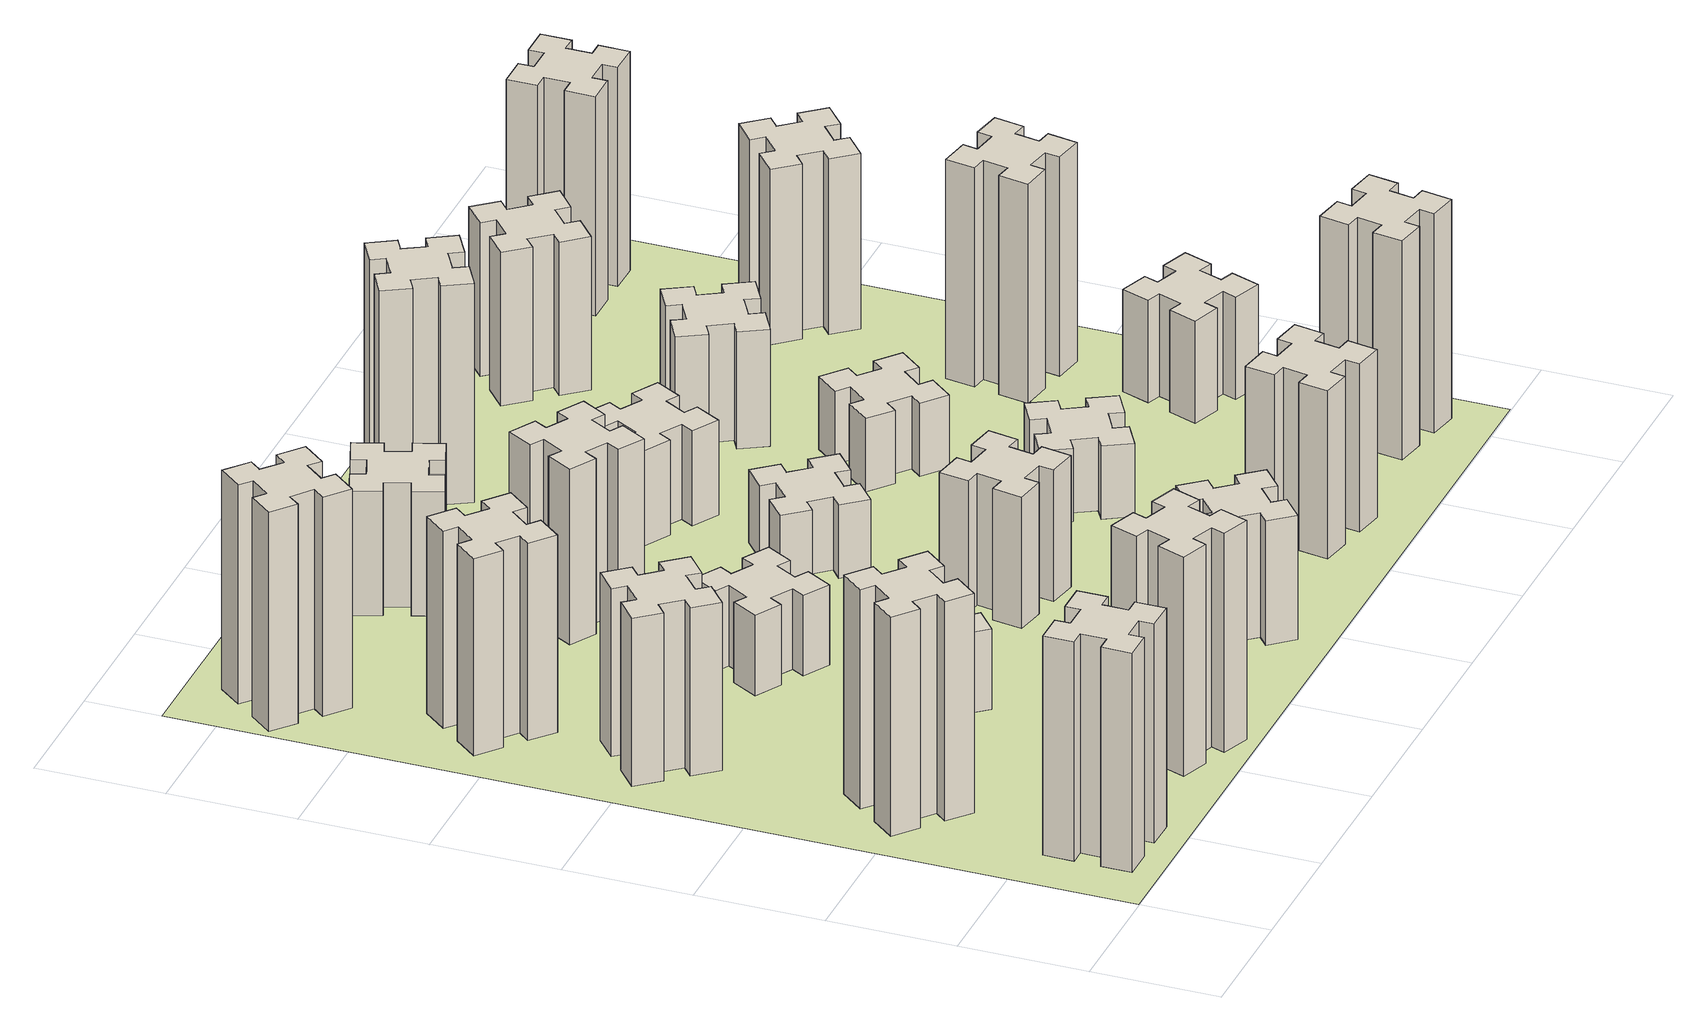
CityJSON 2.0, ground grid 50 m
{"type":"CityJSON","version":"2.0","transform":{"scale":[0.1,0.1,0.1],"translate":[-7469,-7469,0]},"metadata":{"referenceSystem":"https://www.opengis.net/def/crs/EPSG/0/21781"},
"CityObjects":{
"building1":{"type":"Building","attributes":{"class":"1000","function":"1000","usage":"1000","yearOfConstruction":2016,"roofType":"1000","measuredHeight":90,"storeysAboveGround":30,"storeysBelowGround":0},"geometry":[{"type":"Solid","lod":"1","boundaries":[[[[0,1,2,3,4,5,6,7,8,9,10,11,12,13,14,15,16,17,18,19]],[[17,16,20,21]],[[16,15,22,20]],[[15,14,23,22]],[[14,13,24,23]],[[13,12,25,24]],[[12,11,26,25]],[[11,10,27,26]],[[10,9,28,27]],[[9,8,29,28]],[[8,7,30,29]],[[7,6,31,30]],[[6,5,32,31]],[[5,4,33,32]],[[4,3,34,33]],[[3,2,35,34]],[[2,1,36,35]],[[1,0,37,36]],[[0,19,38,37]],[[19,18,39,38]],[[18,17,21,39]],[[24,25,26,27,28,29,30,31,32,33,34,35,36,37,38,39,21,20,22,23]]]]}]},
"building2":{"type":"Building","attributes":{"class":"1000","function":"1000","usage":"1000","yearOfConstruction":2016,"roofType":"1000","measuredHeight":90,"storeysAboveGround":30,"storeysBelowGround":0},"geometry":[{"type":"Solid","lod":"1","boundaries":[[[[40,41,42,43,44,45,46,47,48,49,50,51,52,53,54,55,56,57,58,59]],[[57,56,60,61]],[[56,55,62,60]],[[55,54,63,62]],[[54,53,64,63]],[[53,52,65,64]],[[52,51,66,65]],[[51,50,67,66]],[[50,49,68,67]],[[49,48,69,68]],[[48,47,70,69]],[[47,46,71,70]],[[46,45,72,71]],[[45,44,73,72]],[[44,43,74,73]],[[43,42,75,74]],[[42,41,76,75]],[[41,40,77,76]],[[40,59,78,77]],[[59,58,79,78]],[[58,57,61,79]],[[64,65,66,67,68,69,70,71,72,73,74,75,76,77,78,79,61,60,62,63]]]]}]},
"building3":{"type":"Building","attributes":{"class":"1000","function":"1000","usage":"1000","yearOfConstruction":2016,"roofType":"1000","measuredHeight":69,"storeysAboveGround":30,"storeysBelowGround":0},"geometry":[{"type":"Solid","lod":"1","boundaries":[[[[80,81,82,83,84,85,86,87,88,89,90,91,92,93,94,95,96,97,98,99]],[[97,96,100,101]],[[96,95,102,100]],[[95,94,103,102]],[[94,93,104,103]],[[93,92,105,104]],[[92,91,106,105]],[[91,90,107,106]],[[90,89,108,107]],[[89,88,109,108]],[[88,87,110,109]],[[87,86,111,110]],[[86,85,112,111]],[[85,84,113,112]],[[84,83,114,113]],[[83,82,115,114]],[[82,81,116,115]],[[81,80,117,116]],[[80,99,118,117]],[[99,98,119,118]],[[98,97,101,119]],[[104,105,106,107,108,109,110,111,112,113,114,115,116,117,118,119,101,100,102,103]]]]}]},
"building4":{"type":"Building","attributes":{"class":"1000","function":"1000","usage":"1000","yearOfConstruction":2016,"roofType":"1000","measuredHeight":81,"storeysAboveGround":30,"storeysBelowGround":0},"geometry":[{"type":"Solid","lod":"1","boundaries":[[[[120,121,122,123,124,125,126,127,128,129,130,131,132,133,134,135,136,137,138,139]],[[137,136,140,141]],[[136,135,142,140]],[[135,134,143,142]],[[134,133,144,143]],[[133,132,145,144]],[[132,131,146,145]],[[131,130,147,146]],[[130,129,148,147]],[[129,128,149,148]],[[128,127,150,149]],[[127,126,151,150]],[[126,125,152,151]],[[125,124,153,152]],[[124,123,154,153]],[[123,122,155,154]],[[122,121,156,155]],[[121,120,157,156]],[[120,139,158,157]],[[139,138,159,158]],[[138,137,141,159]],[[144,145,146,147,148,149,150,151,152,153,154,155,156,157,158,159,141,140,142,143]]]]}]},
"building5":{"type":"Building","attributes":{"class":"1000","function":"1000","usage":"1000","yearOfConstruction":2016,"roofType":"1000","measuredHeight":90,"storeysAboveGround":30,"storeysBelowGround":0},"geometry":[{"type":"Solid","lod":"1","boundaries":[[[[160,161,162,163,164,165,166,167,168,169,170,171,172,173,174,175,176,177,178,179]],[[177,176,180,181]],[[176,175,182,180]],[[175,174,183,182]],[[174,173,184,183]],[[173,172,185,184]],[[172,171,186,185]],[[171,170,187,186]],[[170,169,188,187]],[[169,168,189,188]],[[168,167,190,189]],[[167,166,191,190]],[[166,165,192,191]],[[165,164,193,192]],[[164,163,194,193]],[[163,162,195,194]],[[162,161,196,195]],[[161,160,197,196]],[[160,179,198,197]],[[179,178,199,198]],[[178,177,181,199]],[[184,185,186,187,188,189,190,191,192,193,194,195,196,197,198,199,181,180,182,183]]]]}]},
"building6":{"type":"Building","attributes":{"class":"1000","function":"1000","usage":"1000","yearOfConstruction":2016,"roofType":"1000","measuredHeight":90,"storeysAboveGround":30,"storeysBelowGround":0},"geometry":[{"type":"Solid","lod":"1","boundaries":[[[[200,201,202,203,204,205,206,207,208,209,210,211,212,213,214,215,216,217,218,219]],[[217,216,220,221]],[[216,215,222,220]],[[215,214,223,222]],[[214,213,224,223]],[[213,212,225,224]],[[212,211,226,225]],[[211,210,227,226]],[[210,209,228,227]],[[209,208,229,228]],[[208,207,230,229]],[[207,206,231,230]],[[206,205,232,231]],[[205,204,233,232]],[[204,203,234,233]],[[203,202,235,234]],[[202,201,236,235]],[[201,200,237,236]],[[200,219,238,237]],[[219,218,239,238]],[[218,217,221,239]],[[224,225,226,227,228,229,230,231,232,233,234,235,236,237,238,239,221,220,222,223]]]]}]},
"building7":{"type":"Building","attributes":{"class":"1000","function":"1000","usage":"1000","yearOfConstruction":2016,"roofType":"1000","measuredHeight":33,"storeysAboveGround":30,"storeysBelowGround":0},"geometry":[{"type":"Solid","lod":"1","boundaries":[[[[240,241,242,243,244,245,246,247,248,249,250,251,252,253,254,255,256,257,258,259]],[[257,256,260,261]],[[256,255,262,260]],[[255,254,263,262]],[[254,253,264,263]],[[253,252,265,264]],[[252,251,266,265]],[[251,250,267,266]],[[250,249,268,267]],[[249,248,269,268]],[[248,247,270,269]],[[247,246,271,270]],[[246,245,272,271]],[[245,244,273,272]],[[244,243,274,273]],[[243,242,275,274]],[[242,241,276,275]],[[241,240,277,276]],[[240,259,278,277]],[[259,258,279,278]],[[258,257,261,279]],[[264,265,266,267,268,269,270,271,272,273,274,275,276,277,278,279,261,260,262,263]]]]}]},
"building8":{"type":"Building","attributes":{"class":"1000","function":"1000","usage":"1000","yearOfConstruction":2016,"roofType":"1000","measuredHeight":33,"storeysAboveGround":30,"storeysBelowGround":0},"geometry":[{"type":"Solid","lod":"1","boundaries":[[[[280,281,282,283,284,285,286,287,288,289,290,291,292,293,294,295,296,297,298,299]],[[297,296,300,301]],[[296,295,302,300]],[[295,294,303,302]],[[294,293,304,303]],[[293,292,305,304]],[[292,291,306,305]],[[291,290,307,306]],[[290,289,308,307]],[[289,288,309,308]],[[288,287,310,309]],[[287,286,311,310]],[[286,285,312,311]],[[285,284,313,312]],[[284,283,314,313]],[[283,282,315,314]],[[282,281,316,315]],[[281,280,317,316]],[[280,299,318,317]],[[299,298,319,318]],[[298,297,301,319]],[[304,305,306,307,308,309,310,311,312,313,314,315,316,317,318,319,301,300,302,303]]]]}]},
"building9":{"type":"Building","attributes":{"class":"1000","function":"1000","usage":"1000","yearOfConstruction":2016,"roofType":"1000","measuredHeight":72,"storeysAboveGround":30,"storeysBelowGround":0},"geometry":[{"type":"Solid","lod":"1","boundaries":[[[[320,321,322,323,324,325,326,327,328,329,330,331,332,333,334,335,336,337,338,339]],[[337,336,340,341]],[[336,335,342,340]],[[335,334,343,342]],[[334,333,344,343]],[[333,332,345,344]],[[332,331,346,345]],[[331,330,347,346]],[[330,329,348,347]],[[329,328,349,348]],[[328,327,350,349]],[[327,326,351,350]],[[326,325,352,351]],[[325,324,353,352]],[[324,323,354,353]],[[323,322,355,354]],[[322,321,356,355]],[[321,320,357,356]],[[320,339,358,357]],[[339,338,359,358]],[[338,337,341,359]],[[344,345,346,347,348,349,350,351,352,353,354,355,356,357,358,359,341,340,342,343]]]]}]},
"building10":{"type":"Building","attributes":{"class":"1000","function":"1000","usage":"1000","yearOfConstruction":2016,"roofType":"1000","measuredHeight":51,"storeysAboveGround":30,"storeysBelowGround":0},"geometry":[{"type":"Solid","lod":"1","boundaries":[[[[360,361,362,363,364,365,366,367,368,369,370,371,372,373,374,375,376,377,378,379]],[[377,376,380,381]],[[376,375,382,380]],[[375,374,383,382]],[[374,373,384,383]],[[373,372,385,384]],[[372,371,386,385]],[[371,370,387,386]],[[370,369,388,387]],[[369,368,389,388]],[[368,367,390,389]],[[367,366,391,390]],[[366,365,392,391]],[[365,364,393,392]],[[364,363,394,393]],[[363,362,395,394]],[[362,361,396,395]],[[361,360,397,396]],[[360,379,398,397]],[[379,378,399,398]],[[378,377,381,399]],[[384,385,386,387,388,389,390,391,392,393,394,395,396,397,398,399,381,380,382,383]]]]}]},
"building11":{"type":"Building","attributes":{"class":"1000","function":"1000","usage":"1000","yearOfConstruction":2016,"roofType":"1000","measuredHeight":51,"storeysAboveGround":30,"storeysBelowGround":0},"geometry":[{"type":"Solid","lod":"1","boundaries":[[[[400,401,402,403,404,405,406,407,408,409,410,411,412,413,414,415,416,417,418,419]],[[417,416,420,421]],[[416,415,422,420]],[[415,414,423,422]],[[414,413,424,423]],[[413,412,425,424]],[[412,411,426,425]],[[411,410,427,426]],[[410,409,428,427]],[[409,408,429,428]],[[408,407,430,429]],[[407,406,431,430]],[[406,405,432,431]],[[405,404,433,432]],[[404,403,434,433]],[[403,402,435,434]],[[402,401,436,435]],[[401,400,437,436]],[[400,419,438,437]],[[419,418,439,438]],[[418,417,421,439]],[[424,425,426,427,428,429,430,431,432,433,434,435,436,437,438,439,421,420,422,423]]]]}]},
"building12":{"type":"Building","attributes":{"class":"1000","function":"1000","usage":"1000","yearOfConstruction":2016,"roofType":"1000","measuredHeight":54,"storeysAboveGround":30,"storeysBelowGround":0},"geometry":[{"type":"Solid","lod":"1","boundaries":[[[[440,441,442,443,444,445,446,447,448,449,450,451,452,453,454,455,456,457,458,459]],[[457,456,460,461]],[[456,455,462,460]],[[455,454,463,462]],[[454,453,464,463]],[[453,452,465,464]],[[452,451,466,465]],[[451,450,467,466]],[[450,449,468,467]],[[449,448,469,468]],[[448,447,470,469]],[[447,446,471,470]],[[446,445,472,471]],[[445,444,473,472]],[[444,443,474,473]],[[443,442,475,474]],[[442,441,476,475]],[[441,440,477,476]],[[440,459,478,477]],[[459,458,479,478]],[[458,457,461,479]],[[464,465,466,467,468,469,470,471,472,473,474,475,476,477,478,479,461,460,462,463]]]]}]},
"building13":{"type":"Building","attributes":{"class":"1000","function":"1000","usage":"1000","yearOfConstruction":2016,"roofType":"1000","measuredHeight":30,"storeysAboveGround":30,"storeysBelowGround":0},"geometry":[{"type":"Solid","lod":"1","boundaries":[[[[480,481,482,483,484,485,486,487,488,489,490,491,492,493,494,495,496,497,498,499]],[[497,496,500,501]],[[496,495,502,500]],[[495,494,503,502]],[[494,493,504,503]],[[493,492,505,504]],[[492,491,506,505]],[[491,490,507,506]],[[490,489,508,507]],[[489,488,509,508]],[[488,487,510,509]],[[487,486,511,510]],[[486,485,512,511]],[[485,484,513,512]],[[484,483,514,513]],[[483,482,515,514]],[[482,481,516,515]],[[481,480,517,516]],[[480,499,518,517]],[[499,498,519,518]],[[498,497,501,519]],[[504,505,506,507,508,509,510,511,512,513,514,515,516,517,518,519,501,500,502,503]]]]}]},
"building14":{"type":"Building","attributes":{"class":"1000","function":"1000","usage":"1000","yearOfConstruction":2016,"roofType":"1000","measuredHeight":39,"storeysAboveGround":30,"storeysBelowGround":0},"geometry":[{"type":"Solid","lod":"1","boundaries":[[[[520,521,522,523,524,525,526,527,528,529,530,531,532,533,534,535,536,537,538,539]],[[537,536,540,541]],[[536,535,542,540]],[[535,534,543,542]],[[534,533,544,543]],[[533,532,545,544]],[[532,531,546,545]],[[531,530,547,546]],[[530,529,548,547]],[[529,528,549,548]],[[528,527,550,549]],[[527,526,551,550]],[[526,525,552,551]],[[525,524,553,552]],[[524,523,554,553]],[[523,522,555,554]],[[522,521,556,555]],[[521,520,557,556]],[[520,539,558,557]],[[539,538,559,558]],[[538,537,541,559]],[[544,545,546,547,548,549,550,551,552,553,554,555,556,557,558,559,541,540,542,543]]]]}]},
"building15":{"type":"Building","attributes":{"class":"1000","function":"1000","usage":"1000","yearOfConstruction":2016,"roofType":"1000","measuredHeight":69,"storeysAboveGround":30,"storeysBelowGround":0},"geometry":[{"type":"Solid","lod":"1","boundaries":[[[[560,561,562,563,564,565,566,567,568,569,570,571,572,573,574,575,576,577,578,579]],[[577,576,580,581]],[[576,575,582,580]],[[575,574,583,582]],[[574,573,584,583]],[[573,572,585,584]],[[572,571,586,585]],[[571,570,587,586]],[[570,569,588,587]],[[569,568,589,588]],[[568,567,590,589]],[[567,566,591,590]],[[566,565,592,591]],[[565,564,593,592]],[[564,563,594,593]],[[563,562,595,594]],[[562,561,596,595]],[[561,560,597,596]],[[560,579,598,597]],[[579,578,599,598]],[[578,577,581,599]],[[584,585,586,587,588,589,590,591,592,593,594,595,596,597,598,599,581,580,582,583]]]]}]},
"building16":{"type":"Building","attributes":{"class":"1000","function":"1000","usage":"1000","yearOfConstruction":2016,"roofType":"1000","measuredHeight":90,"storeysAboveGround":30,"storeysBelowGround":0},"geometry":[{"type":"Solid","lod":"1","boundaries":[[[[600,601,602,603,604,605,606,607,608,609,610,611,612,613,614,615,616,617,618,619]],[[617,616,620,621]],[[616,615,622,620]],[[615,614,623,622]],[[614,613,624,623]],[[613,612,625,624]],[[612,611,626,625]],[[611,610,627,626]],[[610,609,628,627]],[[609,608,629,628]],[[608,607,630,629]],[[607,606,631,630]],[[606,605,632,631]],[[605,604,633,632]],[[604,603,634,633]],[[603,602,635,634]],[[602,601,636,635]],[[601,600,637,636]],[[600,619,638,637]],[[619,618,639,638]],[[618,617,621,639]],[[624,625,626,627,628,629,630,631,632,633,634,635,636,637,638,639,621,620,622,623]]]]}]},
"building17":{"type":"Building","attributes":{"class":"1000","function":"1000","usage":"1000","yearOfConstruction":2016,"roofType":"1000","measuredHeight":30,"storeysAboveGround":30,"storeysBelowGround":0},"geometry":[{"type":"Solid","lod":"1","boundaries":[[[[640,641,642,643,644,645,646,647,648,649,650,651,652,653,654,655,656,657,658,659]],[[657,656,660,661]],[[656,655,662,660]],[[655,654,663,662]],[[654,653,664,663]],[[653,652,665,664]],[[652,651,666,665]],[[651,650,667,666]],[[650,649,668,667]],[[649,648,669,668]],[[648,647,670,669]],[[647,646,671,670]],[[646,645,672,671]],[[645,644,673,672]],[[644,643,674,673]],[[643,642,675,674]],[[642,641,676,675]],[[641,640,677,676]],[[640,659,678,677]],[[659,658,679,678]],[[658,657,661,679]],[[664,665,666,667,668,669,670,671,672,673,674,675,676,677,678,679,661,660,662,663]]]]}]},
"building18":{"type":"Building","attributes":{"class":"1000","function":"1000","usage":"1000","yearOfConstruction":2016,"roofType":"1000","measuredHeight":30,"storeysAboveGround":30,"storeysBelowGround":0},"geometry":[{"type":"Solid","lod":"1","boundaries":[[[[680,681,682,683,684,685,686,687,688,689,690,691,692,693,694,695,696,697,698,699]],[[697,696,700,701]],[[696,695,702,700]],[[695,694,703,702]],[[694,693,704,703]],[[693,692,705,704]],[[692,691,706,705]],[[691,690,707,706]],[[690,689,708,707]],[[689,688,709,708]],[[688,687,710,709]],[[687,686,711,710]],[[686,685,712,711]],[[685,684,713,712]],[[684,683,714,713]],[[683,682,715,714]],[[682,681,716,715]],[[681,680,717,716]],[[680,699,718,717]],[[699,698,719,718]],[[698,697,701,719]],[[704,705,706,707,708,709,710,711,712,713,714,715,716,717,718,719,701,700,702,703]]]]}]},
"building19":{"type":"Building","attributes":{"class":"1000","function":"1000","usage":"1000","yearOfConstruction":2016,"roofType":"1000","measuredHeight":48,"storeysAboveGround":30,"storeysBelowGround":0},"geometry":[{"type":"Solid","lod":"1","boundaries":[[[[720,721,722,723,724,725,726,727,728,729,730,731,732,733,734,735,736,737,738,739]],[[737,736,740,741]],[[736,735,742,740]],[[735,734,743,742]],[[734,733,744,743]],[[733,732,745,744]],[[732,731,746,745]],[[731,730,747,746]],[[730,729,748,747]],[[729,728,749,748]],[[728,727,750,749]],[[727,726,751,750]],[[726,725,752,751]],[[725,724,753,752]],[[724,723,754,753]],[[723,722,755,754]],[[722,721,756,755]],[[721,720,757,756]],[[720,739,758,757]],[[739,738,759,758]],[[738,737,741,759]],[[744,745,746,747,748,749,750,751,752,753,754,755,756,757,758,759,741,740,742,743]]]]}]},
"building20":{"type":"Building","attributes":{"class":"1000","function":"1000","usage":"1000","yearOfConstruction":2016,"roofType":"1000","measuredHeight":90,"storeysAboveGround":30,"storeysBelowGround":0},"geometry":[{"type":"Solid","lod":"1","boundaries":[[[[760,761,762,763,764,765,766,767,768,769,770,771,772,773,774,775,776,777,778,779]],[[777,776,780,781]],[[776,775,782,780]],[[775,774,783,782]],[[774,773,784,783]],[[773,772,785,784]],[[772,771,786,785]],[[771,770,787,786]],[[770,769,788,787]],[[769,768,789,788]],[[768,767,790,789]],[[767,766,791,790]],[[766,765,792,791]],[[765,764,793,792]],[[764,763,794,793]],[[763,762,795,794]],[[762,761,796,795]],[[761,760,797,796]],[[760,779,798,797]],[[779,778,799,798]],[[778,777,781,799]],[[784,785,786,787,788,789,790,791,792,793,794,795,796,797,798,799,781,780,782,783]]]]}]},
"building21":{"type":"Building","attributes":{"class":"1000","function":"1000","usage":"1000","yearOfConstruction":2016,"roofType":"1000","measuredHeight":63,"storeysAboveGround":30,"storeysBelowGround":0},"geometry":[{"type":"Solid","lod":"1","boundaries":[[[[800,801,802,803,804,805,806,807,808,809,810,811,812,813,814,815,816,817,818,819]],[[817,816,820,821]],[[816,815,822,820]],[[815,814,823,822]],[[814,813,824,823]],[[813,812,825,824]],[[812,811,826,825]],[[811,810,827,826]],[[810,809,828,827]],[[809,808,829,828]],[[808,807,830,829]],[[807,806,831,830]],[[806,805,832,831]],[[805,804,833,832]],[[804,803,834,833]],[[803,802,835,834]],[[802,801,836,835]],[[801,800,837,836]],[[800,819,838,837]],[[819,818,839,838]],[[818,817,821,839]],[[824,825,826,827,828,829,830,831,832,833,834,835,836,837,838,839,821,820,822,823]]]]}]},
"building22":{"type":"Building","attributes":{"class":"1000","function":"1000","usage":"1000","yearOfConstruction":2016,"roofType":"1000","measuredHeight":42,"storeysAboveGround":30,"storeysBelowGround":0},"geometry":[{"type":"Solid","lod":"1","boundaries":[[[[840,841,842,843,844,845,846,847,848,849,850,851,852,853,854,855,856,857,858,859]],[[857,856,860,861]],[[856,855,862,860]],[[855,854,863,862]],[[854,853,864,863]],[[853,852,865,864]],[[852,851,866,865]],[[851,850,867,866]],[[850,849,868,867]],[[849,848,869,868]],[[848,847,870,869]],[[847,846,871,870]],[[846,845,872,871]],[[845,844,873,872]],[[844,843,874,873]],[[843,842,875,874]],[[842,841,876,875]],[[841,840,877,876]],[[840,859,878,877]],[[859,858,879,878]],[[858,857,861,879]],[[864,865,866,867,868,869,870,871,872,873,874,875,876,877,878,879,861,860,862,863]]]]}]},
"building23":{"type":"Building","attributes":{"class":"1000","function":"1000","usage":"1000","yearOfConstruction":2016,"roofType":"1000","measuredHeight":90,"storeysAboveGround":30,"storeysBelowGround":0},"geometry":[{"type":"Solid","lod":"1","boundaries":[[[[880,881,882,883,884,885,886,887,888,889,890,891,892,893,894,895,896,897,898,899]],[[897,896,900,901]],[[896,895,902,900]],[[895,894,903,902]],[[894,893,904,903]],[[893,892,905,904]],[[892,891,906,905]],[[891,890,907,906]],[[890,889,908,907]],[[889,888,909,908]],[[888,887,910,909]],[[887,886,911,910]],[[886,885,912,911]],[[885,884,913,912]],[[884,883,914,913]],[[883,882,915,914]],[[882,881,916,915]],[[881,880,917,916]],[[880,899,918,917]],[[899,898,919,918]],[[898,897,901,919]],[[904,905,906,907,908,909,910,911,912,913,914,915,916,917,918,919,901,900,902,903]]]]}]},
"building24":{"type":"Building","attributes":{"class":"1000","function":"1000","usage":"1000","yearOfConstruction":2016,"roofType":"1000","measuredHeight":72,"storeysAboveGround":30,"storeysBelowGround":0},"geometry":[{"type":"Solid","lod":"1","boundaries":[[[[920,921,922,923,924,925,926,927,928,929,930,931,932,933,934,935,936,937,938,939]],[[937,936,940,941]],[[936,935,942,940]],[[935,934,943,942]],[[934,933,944,943]],[[933,932,945,944]],[[932,931,946,945]],[[931,930,947,946]],[[930,929,948,947]],[[929,928,949,948]],[[928,927,950,949]],[[927,926,951,950]],[[926,925,952,951]],[[925,924,953,952]],[[924,923,954,953]],[[923,922,955,954]],[[922,921,956,955]],[[921,920,957,956]],[[920,939,958,957]],[[939,938,959,958]],[[938,937,941,959]],[[944,945,946,947,948,949,950,951,952,953,954,955,956,957,958,959,941,940,942,943]]]]}]},
"building25":{"type":"Building","attributes":{"class":"1000","function":"1000","usage":"1000","yearOfConstruction":2016,"roofType":"1000","measuredHeight":90,"storeysAboveGround":30,"storeysBelowGround":0},"geometry":[{"type":"Solid","lod":"1","boundaries":[[[[960,961,962,963,964,965,966,967,968,969,970,971,972,973,974,975,976,977,978,979]],[[977,976,980,981]],[[976,975,982,980]],[[975,974,983,982]],[[974,973,984,983]],[[973,972,985,984]],[[972,971,986,985]],[[971,970,987,986]],[[970,969,988,987]],[[969,968,989,988]],[[968,967,990,989]],[[967,966,991,990]],[[966,965,992,991]],[[965,964,993,992]],[[964,963,994,993]],[[963,962,995,994]],[[962,961,996,995]],[[961,960,997,996]],[[960,979,998,997]],[[979,978,999,998]],[[978,977,981,999]],[[984,985,986,987,988,989,990,991,992,993,994,995,996,997,998,999,981,980,982,983]]]]}]},
"landuse1":{"type":"LandUse","attributes":{"name":"plot1","function":"1010"},"geometry":[{"type":"MultiSurface","lod":"1","boundaries":[[[1000,1001,1002,1003]]]}]}
},
"vertices":[
[265,325,0],[265,225,0],[205,225,0],[205,105,0],[325,105,0],[325,165,0],[425,165,0],[425,105,0],[545,105,0],[545,225,0],[485,225,0],[485,325,0],[545,325,0],[545,445,0],[425,445,0],[425,385,0],[325,385,0],[325,445,0],[205,445,0],[205,325,0],[325,385,900],[325,445,900],[425,385,900],[425,445,900],[545,445,900],[545,325,900],[485,325,900],[485,225,900],[545,225,900],[545,105,900],[425,105,900],[425,165,900],[325,165,900],[325,105,900],[205,105,900],[205,225,900],[265,225,900],[265,325,900],[205,325,900],[205,445,900],
[484,1067,0],[408,1132,0],[446,1178,0],[354,1255,0],[277,1163,0],[323,1124,0],[259,1048,0],[213,1086,0],[136,994,0],[228,917,0],[266,963,0],[343,899,0],[304,853,0],[396,776,0],[473,868,0],[427,906,0],[492,983,0],[538,944,0],[615,1036,0],[523,1113,0],[492,983,900],[538,944,900],[427,906,900],[473,868,900],[396,776,900],[304,853,900],[343,899,900],[266,963,900],[228,917,900],[136,994,900],[213,1086,900],[259,1048,900],[323,1124,900],[277,1163,900],[354,1255,900],[446,1178,900],[408,1132,900],[484,1067,900],[523,1113,900],[615,1036,900],
[492,1988,0],[427,2064,0],[473,2103,0],[396,2195,0],[304,2118,0],[343,2072,0],[266,2007,0],[228,2053,0],[136,1976,0],[213,1884,0],[259,1923,0],[323,1846,0],[277,1808,0],[354,1716,0],[446,1793,0],[408,1839,0],[484,1903,0],[523,1857,0],[615,1934,0],[538,2026,0],[484,1903,690],[523,1857,690],[408,1839,690],[446,1793,690],[354,1716,690],[277,1808,690],[323,1846,690],[259,1923,690],[213,1884,690],[136,1976,690],[228,2053,690],[266,2007,690],[343,2072,690],[304,2118,690],[396,2195,690],[473,2103,690],[427,2064,690],[492,1988,690],[538,2026,690],[615,1934,690],
[484,2647,0],[408,2712,0],[446,2758,0],[354,2835,0],[277,2743,0],[323,2704,0],[259,2628,0],[213,2666,0],[136,2574,0],[228,2497,0],[266,2543,0],[343,2479,0],[304,2433,0],[396,2356,0],[473,2448,0],[427,2486,0],[492,2563,0],[538,2524,0],[615,2616,0],[523,2693,0],[492,2563,810],[538,2524,810],[427,2486,810],[473,2448,810],[396,2356,810],[304,2433,810],[343,2479,810],[266,2543,810],[228,2497,810],[136,2574,810],[213,2666,810],[259,2628,810],[323,2704,810],[277,2743,810],[354,2835,810],[446,2758,810],[408,2712,810],[484,2647,810],[523,2693,810],[615,2616,810],
[1029,360,0],[995,266,0],[939,287,0],[897,174,0],[1010,133,0],[1031,189,0],[1125,155,0],[1104,99,0],[1217,57,0],[1258,170,0],[1202,191,0],[1236,285,0],[1292,264,0],[1333,377,0],[1220,418,0],[1200,362,0],[1106,396,0],[1127,452,0],[1014,493,0],[973,380,0],[1106,396,900],[1127,452,900],[1200,362,900],[1220,418,900],[1333,377,900],[1292,264,900],[1236,285,900],[1202,191,900],[1258,170,900],[1217,57,900],[1104,99,900],[1125,155,900],[1031,189,900],[1010,133,900],[897,174,900],[939,287,900],[995,266,900],[1029,360,900],[973,380,900],[1014,493,900],
[384,3387,0],[308,3452,0],[346,3498,0],[254,3575,0],[177,3483,0],[223,3444,0],[159,3368,0],[113,3406,0],[36,3314,0],[128,3237,0],[166,3283,0],[243,3219,0],[204,3173,0],[296,3096,0],[373,3188,0],[327,3226,0],[392,3303,0],[438,3264,0],[515,3356,0],[423,3433,0],[392,3303,900],[438,3264,900],[327,3226,900],[373,3188,900],[296,3096,900],[204,3173,900],[243,3219,900],[166,3283,900],[128,3237,900],[36,3314,900],[113,3406,900],[159,3368,900],[223,3444,900],[177,3483,900],[254,3575,900],[346,3498,900],[308,3452,900],[384,3387,900],[423,3433,900],[515,3356,900],
[1083,1332,0],[1006,1267,0],[968,1313,0],[876,1236,0],[953,1144,0],[999,1183,0],[1063,1106,0],[1017,1068,0],[1094,976,0],[1186,1053,0],[1148,1099,0],[1224,1163,0],[1263,1117,0],[1355,1194,0],[1278,1286,0],[1232,1248,0],[1167,1324,0],[1213,1363,0],[1136,1455,0],[1044,1378,0],[1167,1324,330],[1213,1363,330],[1232,1248,330],[1278,1286,330],[1355,1194,330],[1263,1117,330],[1224,1163,330],[1148,1099,330],[1186,1053,330],[1094,976,330],[1017,1068,330],[1063,1106,330],[999,1183,330],[953,1144,330],[876,1236,330],[968,1313,330],[1006,1267,330],[1083,1332,330],[1044,1378,330],[1136,1455,330],
[1017,1785,0],[1104,1735,0],[1074,1683,0],[1178,1623,0],[1238,1727,0],[1186,1757,0],[1236,1844,0],[1288,1814,0],[1348,1918,0],[1244,1978,0],[1214,1926,0],[1127,1976,0],[1157,2028,0],[1053,2088,0],[993,1984,0],[1045,1954,0],[995,1867,0],[943,1897,0],[883,1793,0],[987,1733,0],[995,1867,330],[943,1897,330],[1045,1954,330],[993,1984,330],[1053,2088,330],[1157,2028,330],[1127,1976,330],[1214,1926,330],[1244,1978,330],[1348,1918,330],[1288,1814,330],[1236,1844,330],[1186,1757,330],[1238,1727,330],[1178,1623,330],[1074,1683,330],[1104,1735,330],[1017,1785,330],[987,1733,330],[883,1793,330],
[1117,2525,0],[1204,2475,0],[1174,2423,0],[1278,2363,0],[1338,2467,0],[1286,2497,0],[1336,2584,0],[1388,2554,0],[1448,2658,0],[1344,2718,0],[1314,2666,0],[1227,2716,0],[1257,2768,0],[1153,2828,0],[1093,2724,0],[1145,2694,0],[1095,2607,0],[1043,2637,0],[983,2533,0],[1087,2473,0],[1095,2607,720],[1043,2637,720],[1145,2694,720],[1093,2724,720],[1153,2828,720],[1257,2768,720],[1227,2716,720],[1314,2666,720],[1344,2718,720],[1448,2658,720],[1388,2554,720],[1336,2584,720],[1286,2497,720],[1338,2467,720],[1278,2363,720],[1174,2423,720],[1204,2475,720],[1117,2525,720],[1087,2473,720],[983,2533,720],
[1839,343,0],[1903,266,0],[1857,228,0],[1934,136,0],[2026,213,0],[1988,259,0],[2064,323,0],[2103,277,0],[2195,354,0],[2118,446,0],[2072,408,0],[2007,484,0],[2053,523,0],[1976,615,0],[1884,538,0],[1923,492,0],[1846,427,0],[1808,473,0],[1716,396,0],[1793,304,0],[1846,427,510],[1808,473,510],[1923,492,510],[1884,538,510],[1976,615,510],[2053,523,510],[2007,484,510],[2072,408,510],[2118,446,510],[2195,354,510],[2103,277,510],[2064,323,510],[1988,259,510],[2026,213,510],[1934,136,510],[1857,228,510],[1903,266,510],[1839,343,510],[1793,304,510],[1716,396,510],
[1125,3356,0],[1031,3322,0],[1010,3378,0],[897,3337,0],[939,3224,0],[995,3245,0],[1029,3151,0],[973,3130,0],[1014,3017,0],[1127,3059,0],[1106,3115,0],[1200,3149,0],[1220,3093,0],[1333,3134,0],[1292,3247,0],[1236,3226,0],[1202,3320,0],[1258,3340,0],[1217,3453,0],[1104,3412,0],[1202,3320,510],[1258,3340,510],[1236,3226,510],[1292,3247,510],[1333,3134,510],[1220,3093,510],[1200,3149,510],[1106,3115,510],[1127,3059,510],[1014,3017,510],[973,3130,510],[1029,3151,510],[995,3245,510],[939,3224,510],[897,3337,510],[1010,3378,510],[1031,3322,510],[1125,3356,510],[1104,3412,510],[1217,3453,510],
[1955,1147,0],[1972,1245,0],[2031,1235,0],[2052,1353,0],[1934,1374,0],[1924,1315,0],[1825,1332,0],[1836,1391,0],[1717,1412,0],[1697,1294,0],[1756,1284,0],[1738,1185,0],[1679,1196,0],[1658,1077,0],[1777,1057,0],[1787,1116,0],[1885,1098,0],[1875,1039,0],[1993,1018,0],[2014,1137,0],[1885,1098,540],[1875,1039,540],[1787,1116,540],[1777,1057,540],[1658,1077,540],[1679,1196,540],[1738,1185,540],[1756,1284,540],[1697,1294,540],[1717,1412,540],[1836,1391,540],[1825,1332,540],[1924,1315,540],[1934,1374,540],[2052,1353,540],[2031,1235,540],[1972,1245,540],[1955,1147,540],[2014,1137,540],[1993,1018,540],
[1972,1988,0],[1907,2064,0],[1953,2103,0],[1876,2195,0],[1784,2118,0],[1823,2072,0],[1746,2007,0],[1708,2053,0],[1616,1976,0],[1693,1884,0],[1739,1923,0],[1803,1846,0],[1757,1808,0],[1834,1716,0],[1926,1793,0],[1888,1839,0],[1964,1903,0],[2003,1857,0],[2095,1934,0],[2018,2026,0],[1964,1903,300],[2003,1857,300],[1888,1839,300],[1926,1793,300],[1834,1716,300],[1757,1808,300],[1803,1846,300],[1739,1923,300],[1693,1884,300],[1616,1976,300],[1708,2053,300],[1746,2007,300],[1823,2072,300],[1784,2118,300],[1876,2195,300],[1953,2103,300],[1907,2064,300],[1972,1988,300],[2018,2026,300],[2095,1934,300],
[2026,2497,0],[2076,2584,0],[2128,2554,0],[2188,2658,0],[2084,2718,0],[2054,2666,0],[1967,2716,0],[1997,2768,0],[1893,2828,0],[1833,2724,0],[1885,2694,0],[1835,2607,0],[1783,2637,0],[1723,2533,0],[1827,2473,0],[1857,2525,0],[1944,2475,0],[1914,2423,0],[2018,2363,0],[2078,2467,0],[1944,2475,390],[1914,2423,390],[1857,2525,390],[1827,2473,390],[1723,2533,390],[1783,2637,390],[1835,2607,390],[1885,2694,390],[1833,2724,390],[1893,2828,390],[1997,2768,390],[1967,2716,390],[2054,2666,390],[2084,2718,390],[2188,2658,390],[2128,2554,390],[2076,2584,390],[2026,2497,390],[2078,2467,390],[2018,2363,390],
[2596,444,0],[2578,345,0],[2519,356,0],[2498,237,0],[2617,217,0],[2627,276,0],[2725,258,0],[2715,199,0],[2833,178,0],[2854,297,0],[2795,307,0],[2812,405,0],[2871,395,0],[2892,513,0],[2774,534,0],[2764,475,0],[2665,492,0],[2676,551,0],[2557,572,0],[2537,454,0],[2665,492,690],[2676,551,690],[2764,475,690],[2774,534,690],[2892,513,690],[2871,395,690],[2812,405,690],[2795,307,690],[2854,297,690],[2833,178,690],[2715,199,690],[2725,258,690],[2627,276,690],[2617,217,690],[2498,237,690],[2519,356,690],[2578,345,690],[2596,444,690],[2537,454,690],[2557,572,690],
[1844,3556,0],[1757,3506,0],[1727,3558,0],[1623,3498,0],[1683,3394,0],[1735,3424,0],[1785,3337,0],[1733,3307,0],[1793,3203,0],[1897,3263,0],[1867,3315,0],[1954,3365,0],[1984,3313,0],[2088,3373,0],[2028,3477,0],[1976,3447,0],[1926,3534,0],[1978,3564,0],[1918,3668,0],[1814,3608,0],[1926,3534,900],[1978,3564,900],[1976,3447,900],[2028,3477,900],[2088,3373,900],[1984,3313,900],[1954,3365,900],[1867,3315,900],[1897,3263,900],[1793,3203,900],[1733,3307,900],[1785,3337,900],[1735,3424,900],[1683,3394,900],[1623,3498,900],[1727,3558,900],[1757,3506,900],[1844,3556,900],[1814,3608,900],[1918,3668,900],
[2475,1204,0],[2525,1117,0],[2473,1087,0],[2533,983,0],[2637,1043,0],[2607,1095,0],[2694,1145,0],[2724,1093,0],[2828,1153,0],[2768,1257,0],[2716,1227,0],[2666,1314,0],[2718,1344,0],[2658,1448,0],[2554,1388,0],[2584,1336,0],[2497,1286,0],[2467,1338,0],[2363,1278,0],[2423,1174,0],[2497,1286,300],[2467,1338,300],[2584,1336,300],[2554,1388,300],[2658,1448,300],[2718,1344,300],[2666,1314,300],[2716,1227,300],[2768,1257,300],[2828,1153,300],[2724,1093,300],[2694,1145,300],[2607,1095,300],[2637,1043,300],[2533,983,300],[2473,1087,300],[2525,1117,300],[2475,1204,300],[2423,1174,300],[2363,1278,300],
[2704,2007,0],[2628,2072,0],[2666,2118,0],[2574,2195,0],[2497,2103,0],[2543,2064,0],[2479,1988,0],[2433,2026,0],[2356,1934,0],[2448,1857,0],[2486,1903,0],[2563,1839,0],[2524,1793,0],[2616,1716,0],[2693,1808,0],[2647,1846,0],[2712,1923,0],[2758,1884,0],[2835,1976,0],[2743,2053,0],[2712,1923,300],[2758,1884,300],[2647,1846,300],[2693,1808,300],[2616,1716,300],[2524,1793,300],[2563,1839,300],[2486,1903,300],[2448,1857,300],[2356,1934,300],[2433,2026,300],[2479,1988,300],[2543,2064,300],[2497,2103,300],[2574,2195,300],[2666,2118,300],[2628,2072,300],[2704,2007,300],[2743,2053,300],[2835,1976,300],
[2475,2584,0],[2525,2497,0],[2473,2467,0],[2533,2363,0],[2637,2423,0],[2607,2475,0],[2694,2525,0],[2724,2473,0],[2828,2533,0],[2768,2637,0],[2716,2607,0],[2666,2694,0],[2718,2724,0],[2658,2828,0],[2554,2768,0],[2584,2716,0],[2497,2666,0],[2467,2718,0],[2363,2658,0],[2423,2554,0],[2497,2666,480],[2467,2718,480],[2584,2716,480],[2554,2768,480],[2658,2828,480],[2718,2724,480],[2666,2694,480],[2716,2607,480],[2768,2637,480],[2828,2533,480],[2724,2473,480],[2694,2525,480],[2607,2475,480],[2637,2423,480],[2533,2363,480],[2473,2467,480],[2525,2497,480],[2475,2584,480],[2423,2554,480],[2363,2658,480],
[3504,475,0],[3405,492,0],[3416,551,0],[3297,572,0],[3277,454,0],[3336,444,0],[3318,345,0],[3259,356,0],[3238,237,0],[3357,217,0],[3367,276,0],[3465,258,0],[3455,199,0],[3573,178,0],[3594,297,0],[3535,307,0],[3552,405,0],[3611,395,0],[3632,513,0],[3514,534,0],[3552,405,900],[3611,395,900],[3535,307,900],[3594,297,900],[3573,178,900],[3455,199,900],[3465,258,900],[3367,276,900],[3357,217,900],[3238,237,900],[3259,356,900],[3318,345,900],[3336,444,900],[3277,454,900],[3297,572,900],[3416,551,900],[3405,492,900],[3504,475,900],[3514,534,900],[3632,513,900],
[2812,3368,0],[2747,3444,0],[2793,3483,0],[2716,3575,0],[2624,3498,0],[2663,3452,0],[2586,3387,0],[2548,3433,0],[2456,3356,0],[2533,3264,0],[2579,3303,0],[2643,3226,0],[2597,3188,0],[2674,3096,0],[2766,3173,0],[2728,3219,0],[2804,3283,0],[2843,3237,0],[2935,3314,0],[2858,3406,0],[2804,3283,630],[2843,3237,630],[2728,3219,630],[2766,3173,630],[2674,3096,630],[2597,3188,630],[2643,3226,630],[2579,3303,630],[2533,3264,630],[2456,3356,630],[2548,3433,630],[2586,3387,630],[2663,3452,630],[2624,3498,630],[2716,3575,630],[2793,3483,630],[2747,3444,630],[2812,3368,630],[2858,3406,630],[2935,3314,630],
[3351,1029,0],[3445,995,0],[3424,939,0],[3537,897,0],[3578,1010,0],[3522,1031,0],[3556,1125,0],[3612,1104,0],[3653,1217,0],[3540,1258,0],[3520,1202,0],[3426,1236,0],[3447,1292,0],[3334,1333,0],[3293,1220,0],[3349,1200,0],[3315,1106,0],[3259,1127,0],[3217,1014,0],[3330,973,0],[3315,1106,420],[3259,1127,420],[3349,1200,420],[3293,1220,420],[3334,1333,420],[3447,1292,420],[3426,1236,420],[3520,1202,420],[3540,1258,420],[3653,1217,420],[3612,1104,420],[3556,1125,420],[3522,1031,420],[3578,1010,420],[3537,897,420],[3424,939,420],[3445,995,420],[3351,1029,420],[3330,973,420],[3217,1014,420],
[3267,1656,0],[3365,1638,0],[3355,1579,0],[3473,1558,0],[3494,1677,0],[3435,1687,0],[3452,1785,0],[3511,1775,0],[3532,1893,0],[3414,1914,0],[3404,1855,0],[3305,1872,0],[3316,1931,0],[3197,1952,0],[3177,1834,0],[3236,1824,0],[3218,1725,0],[3159,1736,0],[3138,1617,0],[3257,1597,0],[3218,1725,900],[3159,1736,900],[3236,1824,900],[3177,1834,900],[3197,1952,900],[3316,1931,900],[3305,1872,900],[3404,1855,900],[3414,1914,900],[3532,1893,900],[3511,1775,900],[3452,1785,900],[3435,1687,900],[3494,1677,900],[3473,1558,900],[3355,1579,900],[3365,1638,900],[3267,1656,900],[3257,1597,900],[3138,1617,900],
[3319,2563,0],[3383,2486,0],[3337,2448,0],[3414,2356,0],[3506,2433,0],[3468,2479,0],[3544,2543,0],[3583,2497,0],[3675,2574,0],[3598,2666,0],[3552,2628,0],[3487,2704,0],[3533,2743,0],[3456,2835,0],[3364,2758,0],[3403,2712,0],[3326,2647,0],[3288,2693,0],[3196,2616,0],[3273,2524,0],[3326,2647,720],[3288,2693,720],[3403,2712,720],[3364,2758,720],[3456,2835,720],[3533,2743,720],[3487,2704,720],[3552,2628,720],[3598,2666,720],[3675,2574,720],[3583,2497,720],[3544,2543,720],[3468,2479,720],[3506,2433,720],[3414,2356,720],[3337,2448,720],[3383,2486,720],[3319,2563,720],[3273,2524,720],[3196,2616,720],
[3285,3325,0],[3385,3325,0],[3385,3265,0],[3505,3265,0],[3505,3385,0],[3445,3385,0],[3445,3485,0],[3505,3485,0],[3505,3605,0],[3385,3605,0],[3385,3545,0],[3285,3545,0],[3285,3605,0],[3165,3605,0],[3165,3485,0],[3225,3485,0],[3225,3385,0],[3165,3385,0],[3165,3265,0],[3285,3265,0],[3225,3385,900],[3165,3385,900],[3225,3485,900],[3165,3485,900],[3165,3605,900],[3285,3605,900],[3285,3545,900],[3385,3545,900],[3385,3605,900],[3505,3605,900],[3505,3485,900],[3445,3485,900],[3445,3385,900],[3505,3385,900],[3505,3265,900],[3385,3265,900],[3385,3325,900],[3285,3325,900],[3285,3265,900],[3165,3265,900],
[5,3705,0],[3705,3705,0],[3705,5,0],[5,5,0]
]}
